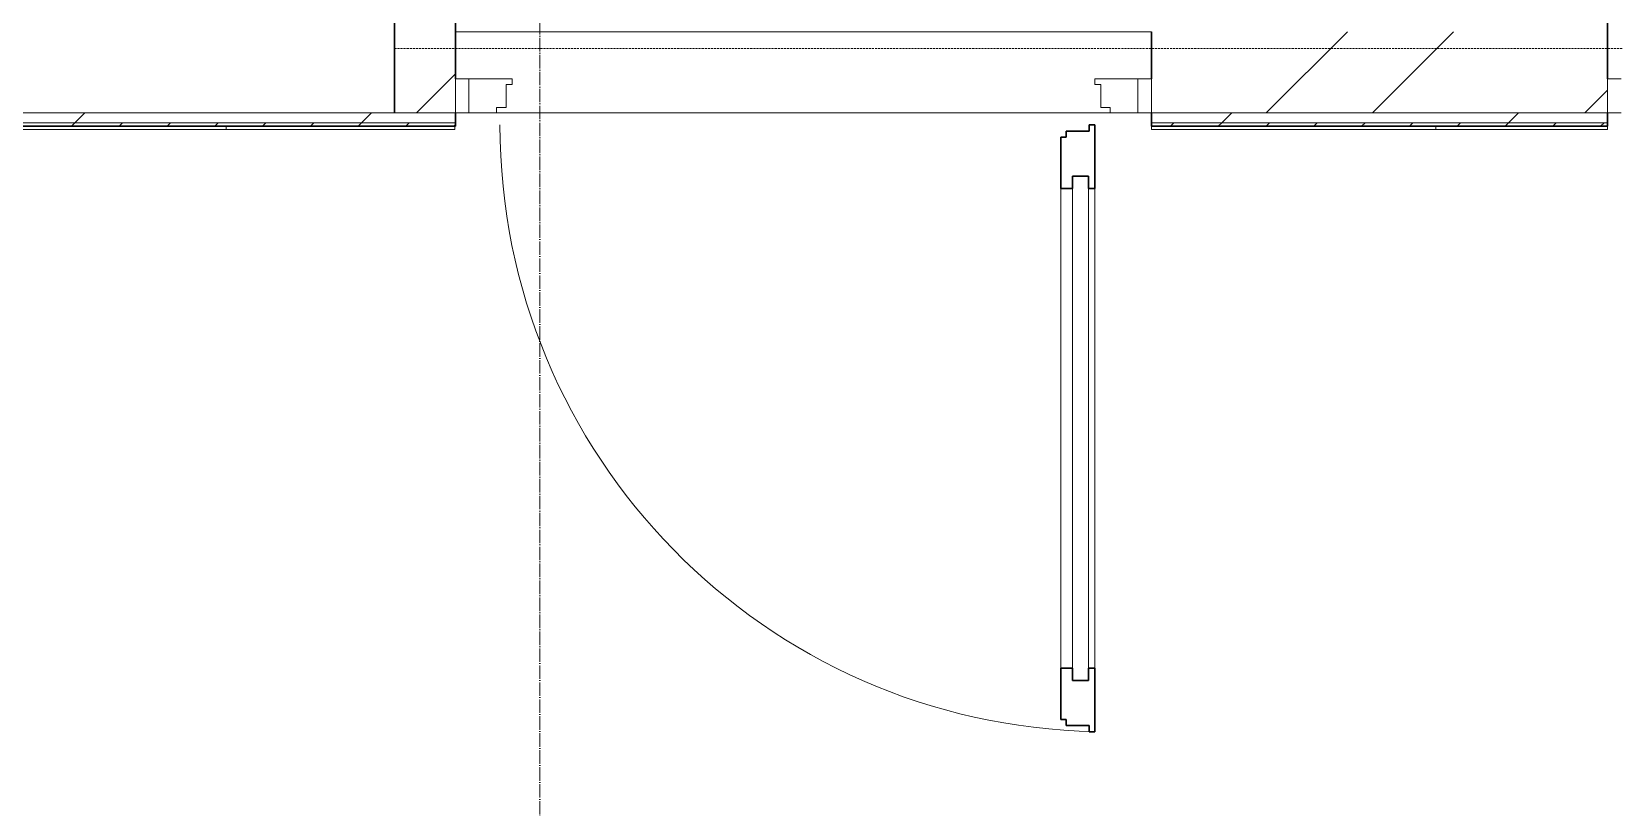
# Model space of a CAD drawing. Header units: millimetres. Extents: x -215207 to 92095, y -30385 to 123050.
# Drawn here: x -157087 to -154745, y -8182 to -7034 of the extents above; entities that cross this region are included whole.
import ezdxf

# ---------------------------------------------------------------- set-up
doc = ezdxf.new("R2010")
doc.units = ezdxf.units.MM
doc.linetypes.add('ADSK_Линия сетки', pattern=[25, 20, -2.5, 0, -2.5])
doc.linetypes.add('ADSK_Сверху', pattern=[4.5, 3, -1.5])
for name, color, linetype, lineweight in [('Двери', 7, 'Continuous', 9), ('Линии', 7, 'Continuous', 9), ('Ограждение', 7, 'Continuous', 9), ('Оси', 7, 'Continuous', 9), ('Перекрытие', 7, 'Continuous', 20), ('Стены внутренние', 7, 'Continuous', 20), ('Стены наружные', 7, 'Continuous', 20), ('Стены штриховка', 7, 'Continuous', 9)]:
    doc.layers.add(name, color=color, linetype=linetype, lineweight=lineweight)
doc.layers.add('Двери открывание', color=7, linetype='Continuous', lineweight=9, true_color=0xc0c0c0)

# ---------------------------------------------------------------- blocks, each defined once
blk = doc.blocks.new('1 этаж 21082025')
at = {"layer": 'Двери'}
for p, q in [((43475.1, -38545), (43495.1, -38545)), ((43475.1, -38595), (43475.1, -38545)), ((43495.1, -38545), (43495.1, -38595)), ((43495.1, -38545), (43559.1, -38545)), ((43495.1, -38595), (43495.1, -38545)), ((43559.1, -38545), (43559.1, -38553)), ((44421.1, -38545), (44485.1, -38545)), ((44421.1, -38553), (44421.1, -38545)), ((44485.1, -38545), (44505.1, -38545)), ((44485.1, -38595), (44485.1, -38545)), ((44485.1, -38545), (44485.1, -38595)), ((44505.1, -38545), (44505.1, -38595)), ((45180, -38545), (45200, -38545)), ((45180, -38595), (45180, -38545)), ((43550.1, -38553), (43550.1, -38587)), ((43559.1, -38553), (43550.1, -38553)), ((44430.1, -38553), (44421.1, -38553)), ((44430.1, -38587), (44430.1, -38553)), ((43536.1, -38587), (43536.1, -38595)), ((43550.1, -38587), (43536.1, -38587)), ((44444.1, -38587), (44430.1, -38587)), ((44444.1, -38595), (44444.1, -38587)), ((43495.1, -38595), (43475.1, -38595)), ((43536.1, -38595), (43495.1, -38595)), ((44485.1, -38595), (44444.1, -38595)), ((44505.1, -38595), (44485.1, -38595)), ((45200, -38595), (45180, -38595)), ((44371.1, -39417), (44371.1, -38707)), ((44388.1, -38689), (44388.1, -39435)), ((44412.1, -38689), (44388.1, -38689)), ((44412.1, -39435), (44412.1, -38689)), ((44421.1, -38707), (44421.1, -39417)), ((44388.1, -39435), (44412.1, -39435))]:
    blk.add_line(p, q, dxfattribs=at)
at = {"layer": 'Двери', "lineweight": 30}
for p, q in [((44413.1, -38613), (44421.1, -38613)), ((44413.1, -38622), (44413.1, -38613)), ((44421.1, -38613), (44421.1, -38707)), ((44371.1, -38631), (44379.1, -38631)), ((44371.1, -38707), (44371.1, -38631)), ((44379.1, -38631), (44379.1, -38622)), ((44379.1, -38622), (44413.1, -38622)), ((44371.1, -38707), (44388.1, -38707)), ((44388.1, -38707), (44388.1, -38689)), ((44388.1, -38689), (44412.1, -38689)), ((44412.1, -38689), (44412.1, -38707)), ((44412.1, -38707), (44421.1, -38707)), ((44371.1, -39493), (44371.1, -39417)), ((44371.1, -39417), (44388.1, -39417)), ((44388.1, -39417), (44388.1, -39435)), ((44388.1, -39435), (44412.1, -39435)), ((44412.1, -39417), (44421.1, -39417)), ((44412.1, -39435), (44412.1, -39417)), ((44421.1, -39417), (44421.1, -39511)), ((44379.1, -39493), (44371.1, -39493)), ((44379.1, -39502), (44379.1, -39493)), ((44413.1, -39502), (44379.1, -39502)), ((44413.1, -39511), (44413.1, -39502)), ((44421.1, -39511), (44413.1, -39511))]:
    blk.add_line(p, q, dxfattribs=at)
at = {"layer": 'Двери открывание'}
blk.add_arc((44439.1, -38613), 898, 180, 268.8515, dxfattribs=at)
at = {"layer": 'Линии', "linetype": 'ADSK_Сверху'}
blk.add_line((43385, -38500), (54205, -38500), dxfattribs=at)
at = {"layer": 'Ограждение', "linetype": 'Continuous'}
for p, q in [((43136, -38620), (43136, -38615)), ((44926, -38620), (44926, -38615))]:
    blk.add_line(p, q, dxfattribs=at)
at = {"layer": 'Ограждение'}
for p, q in [((43474.1, -38615), (43474.1, -38620)), ((44505.1, -38620), (44505.1, -38615)), ((45180, -38615), (45180, -38620)), ((41955, -38620), (43474.1, -38620)), ((44505.1, -38620), (45180, -38620))]:
    blk.add_line(p, q, dxfattribs=at)
at = {"layer": 'Оси', "linetype": 'ADSK_Линия сетки'}
blk.add_line((43600, -29900), (43600, -59356.1), dxfattribs=at)
at = {"layer": 'Перекрытие', "color": 49, "true_color": 0x464646}
blk.add_line((43475.1, -38475), (44505, -38475), dxfattribs=at)
at = {"layer": 'Стены внутренние'}
blk.add_line((42675, -38595), (43385, -38595), dxfattribs=at)
at = {"layer": 'Стены наружные', "lineweight": 30}
for p, q in [((43385, -38205), (43385, -38595)), ((43475.1, -38545), (43475.1, -38445)), ((45180, -38545), (45180, -38445)), ((44505.1, -38475), (44505.1, -38545)), ((41955, -38615), (43475.1, -38615)), ((43475.1, -38615), (43475.1, -38595)), ((44505.1, -38595), (44505.1, -38615)), ((44505.1, -38615), (45180, -38615)), ((45180, -38615), (45180, -38595))]:
    blk.add_line(p, q, dxfattribs=at)
at = {"layer": 'Стены наружные', "linetype": 'Continuous', "lineweight": 9}
for p, q in [((44674.9, -38595), (44794.9, -38475)), ((44832.1, -38595), (44952.1, -38475)), ((43417.7, -38595), (43475.1, -38537.5)), ((45146.4, -38595), (45180, -38561.4)), ((42906.9, -38615), (42911.9, -38610)), ((42911.9, -38610), (42926.9, -38595)), ((42977.6, -38615), (42982.6, -38610)), ((43048.4, -38615), (43053.4, -38610)), ((43119.1, -38615), (43124.1, -38610)), ((43189.8, -38615), (43194.8, -38610)), ((43260.5, -38615), (43265.5, -38610)), ((43331.2, -38615), (43336.2, -38610)), ((43336.2, -38610), (43351.2, -38595)), ((43401.9, -38615), (43406.9, -38610)), ((43472.6, -38615), (43475.1, -38612.5)), ((44533.3, -38615), (44538.3, -38610)), ((44604, -38615), (44609, -38610)), ((44609, -38610), (44624, -38595)), ((44674.7, -38615), (44679.7, -38610)), ((44745.4, -38615), (44750.4, -38610)), ((44816.1, -38615), (44821.1, -38610)), ((44886.8, -38615), (44891.8, -38610)), ((44957.5, -38615), (44962.5, -38610)), ((45028.3, -38615), (45033.3, -38610)), ((45033.3, -38610), (45048.3, -38595)), ((45099, -38615), (45104, -38610)), ((45169.7, -38615), (45174.7, -38610))]:
    blk.add_line(p, q, dxfattribs=at)
at = {"layer": 'Стены наружные'}
blk.add_line((44444.1, -38595), (43536.1, -38595), dxfattribs=at)
at = {"layer": 'Стены штриховка'}
for p, q in [((41955, -38610), (43475.1, -38610)), ((43385, -38595), (43475.1, -38595)), ((44505.1, -38595), (45180, -38595)), ((44505.1, -38610), (45180, -38610))]:
    blk.add_line(p, q, dxfattribs=at)

msp = doc.modelspace()

# ---------------------------------------------------------------- block references
msp.add_blockref('1 этаж 21082025', (-199934.8, 31441.4))

doc.saveas('drawing.dxf')
